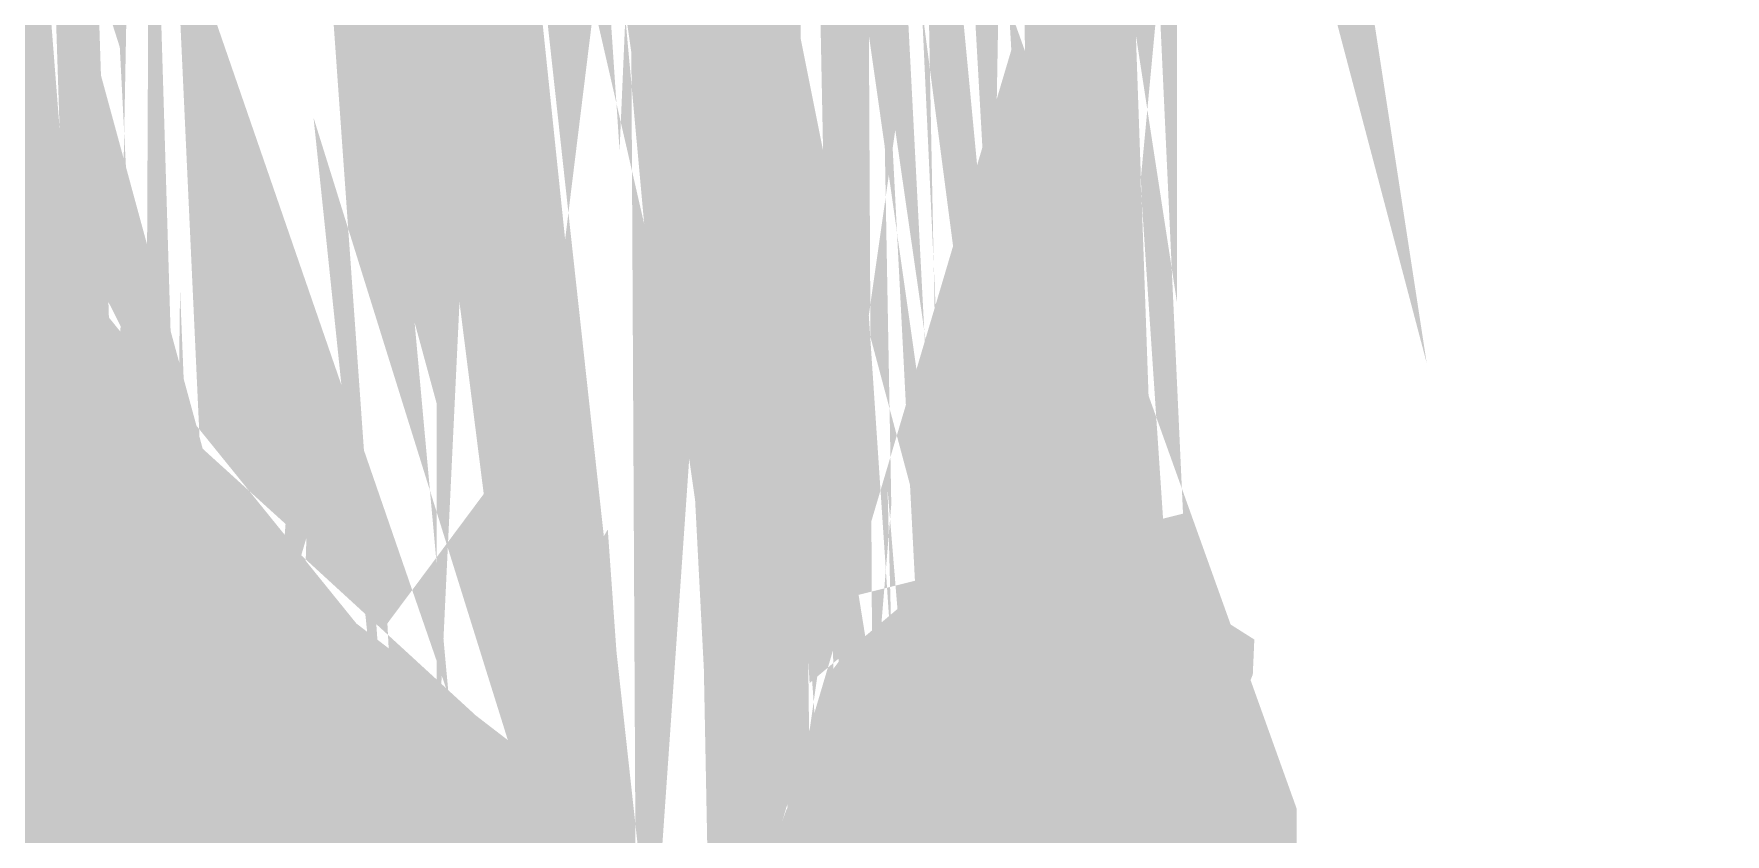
# Model space of a CAD drawing. Extents: x -0.78 to 3.01, y -0.91 to 1.38.
# Drawn here: x 0.21802 to 0.24649, y 0.22394 to 0.23741 of the extents above; entities that cross this region are included whole.
import ezdxf

# ---------------------------------------------------------------- set-up
doc = ezdxf.new("R2010")
doc.units = 0
doc.layers.add('2D_LINE_26', color=3, linetype='CONTINUOUS')

# ---------------------------------------------------------------- blocks, each defined once
blk = doc.blocks.new('SMOOTH_0$004')
at = {"const_width": 0.002}
blk.add_lwpolyline([(-0.001, 0, 1), (0.001, 0, 1)], format="xyb", close=True, dxfattribs=at)
blk = doc.blocks.new('DRAWING_8')
at = {"layer": '2D_LINE_26', "const_width": 0.004}
blk.add_lwpolyline([(0, 0), (0.0007640682, -0.0021292651), (0.0007640682, -0.0058418373), (0.0007640682, -0.0058418373)], close=True, dxfattribs=at)
at = {"layer": '2D_LINE_26'}
for p in [(0, 0), (0.0007640682, -0.0021292651)]:
    blk.add_blockref('SMOOTH_0$004', p, dxfattribs=at)
blk = doc.blocks.new('DRAWING_9')
at = {"layer": '2D_LINE_26', "const_width": 0.004}
blk.add_lwpolyline([(0, 0), (-0.0004911811, 0.0087354593), (0.0002728871, 0.002893622), (0.0002728871, 0.002893622)], close=True, dxfattribs=at)
at = {"layer": '2D_LINE_26'}
blk.add_blockref('SMOOTH_0$004', (-0.0004911811, 0.0087354593), dxfattribs=at)
blk = doc.blocks.new('DRAWING_10')
at = {"layer": '2D_LINE_26', "const_width": 0.004}
blk.add_lwpolyline([(0, 0), (-0.0009823622, -0.0024568504), (-0.0004911811, 0.0087354593), (-0.0004911811, 0.0087354593)], close=True, dxfattribs=at)
at = {"layer": '2D_LINE_26'}
blk.add_blockref('SMOOTH_0$004', (-0.0004911811, 0.0087354593), dxfattribs=at)
blk.add_blockref('SMOOTH_0$004', (-0.0004911811, 0.0087354593), dxfattribs=at)
blk = doc.blocks.new('DRAWING_11')
at = {"layer": '2D_LINE_26', "const_width": 0.004}
blk.add_lwpolyline([(0, 0), (0.0010369554, -0.0006551706), (0.0005457743, -0.0118474803), (0.0005457743, -0.0118474803)], close=True, dxfattribs=at)
at = {"layer": '2D_LINE_26'}
for p in [(0, 0), (0.0010369554, -0.0006551706)]:
    blk.add_blockref('SMOOTH_0$004', p, dxfattribs=at)
blk = doc.blocks.new('DRAWING_12')
at = {"layer": '2D_LINE_26', "const_width": 0.004}
blk.add_lwpolyline([(0, 0), (-0.0021284777, -0.0026752493), (-0.0018555906, 0.011519895), (-0.0018555906, 0.011519895)], close=True, dxfattribs=at)
at = {"layer": '2D_LINE_26'}
blk.add_blockref('SMOOTH_0$004', (-0.0018555906, 0.011519895), dxfattribs=at)
blk.add_blockref('SMOOTH_0$004', (-0.0018555906, 0.011519895), dxfattribs=at)
blk = doc.blocks.new('DRAWING_13')
at = {"layer": '2D_LINE_26', "const_width": 0.004}
blk.add_lwpolyline([(0, 0), (0.0005457743, -0.0118474803), (-0.0013098163, -0.0003275853), (-0.0013098163, -0.0003275853)], close=True, dxfattribs=at)
at = {"layer": '2D_LINE_26'}
for p in [(0, 0), (-0.0013098163, -0.0003275853), (-0.0013098163, -0.0003275853)]:
    blk.add_blockref('SMOOTH_0$004', p, dxfattribs=at)
blk = doc.blocks.new('DRAWING_15')
at = {"layer": '2D_LINE_26', "const_width": 0.004}
blk.add_lwpolyline([(0, 0), (-0.0015281365, 0.0099365879), (0, 0.0041493438), (0, 0.0041493438)], close=True, dxfattribs=at)
blk = doc.blocks.new('DRAWING_17')
at = {"layer": '2D_LINE_26', "const_width": 0.004}
blk.add_lwpolyline([(0, 0), (0.0010369554, 0.0008735433), (0.0007640682, -0.013321601), (0.0007640682, -0.013321601)], close=True, dxfattribs=at)
at = {"layer": '2D_LINE_26'}
for p in [(0.0010369554, 0.0008735433), (0, 0)]:
    blk.add_blockref('SMOOTH_0$004', p, dxfattribs=at)
blk = doc.blocks.new('DRAWING_18')
at = {"layer": '2D_LINE_26', "const_width": 0.004}
blk.add_lwpolyline([(0, 0), (-0.0012552493, -0.0004367979), (-0.0002183202, 0.0120112598), (-0.0002183202, 0.0120112598)], close=True, dxfattribs=at)
blk = doc.blocks.new('DRAWING_19')
at = {"layer": '2D_LINE_26', "const_width": 0.004}
blk.add_lwpolyline([(0, 0), (-0.0022922047, -0.0013649081), (-0.0015827034, 0.0079165354), (-0.0015827034, 0.0079165354)], close=True, dxfattribs=at)
at = {"layer": '2D_LINE_26'}
for p in [(-0.0015827034, 0.0079165354), (-0.0015827034, 0.0079165354), (0, 0), (-0.0022922047, -0.0013649081)]:
    blk.add_blockref('SMOOTH_0$004', p, dxfattribs=at)
blk = doc.blocks.new('DRAWING_20')
at = {"layer": '2D_LINE_26', "const_width": 0.004}
blk.add_lwpolyline([(0, 0), (0.0013644094, -0.0094452231), (-0.000218294, -0.0015286877), (-0.000218294, -0.0015286877)], close=True, dxfattribs=at)
blk = doc.blocks.new('DRAWING_21')
at = {"layer": '2D_LINE_26', "const_width": 0.004}
blk.add_lwpolyline([(0, 0), (0.0013644094, -0.0113015223), (0, -0.0018562992), (0, -0.0018562992)], close=True, dxfattribs=at)
at = {"layer": '2D_LINE_26'}
blk.add_blockref('SMOOTH_0$004', (0, 0), dxfattribs=at)
blk = doc.blocks.new('DRAWING_22')
at = {"layer": '2D_LINE_26', "const_width": 0.004}
blk.add_lwpolyline([(0, 0), (0.0007640682, -0.013321601), (-0.0006003412, -0.0020200787), (-0.0006003412, -0.0020200787)], close=True, dxfattribs=at)
at = {"layer": '2D_LINE_26'}
for p in [(0, 0), (-0.0006003412, -0.0020200787), (-0.0006003412, -0.0020200787)]:
    blk.add_blockref('SMOOTH_0$004', p, dxfattribs=at)
blk = doc.blocks.new('DRAWING_23')
at = {"layer": '2D_LINE_26', "const_width": 0.004}
blk.add_lwpolyline([(0, 0), (0.0012006824, -0.0012011286), (0.0001637533, -0.0136491864), (0.0001637533, -0.0136491864)], close=True, dxfattribs=at)
blk = doc.blocks.new('DRAWING_26')
at = {"layer": '2D_LINE_26', "const_width": 0.004}
blk.add_lwpolyline([(0, 0), (-6.69816e-05, 0.0131034908), (0.0009277953, -0.0007097375), (0.0009277953, -0.0007097375)], close=True, dxfattribs=at)
blk = doc.blocks.new('DRAWING_27')
at = {"layer": '2D_LINE_26', "const_width": 0.004}
blk.add_lwpolyline([(0, 0), (0.0008732283, 0.0008189501), (0.000163727, -0.0084624934), (0.000163727, -0.0084624934)], close=True, dxfattribs=at)
blk = doc.blocks.new('DRAWING_28')
at = {"layer": '2D_LINE_26', "const_width": 0.004}
blk.add_lwpolyline([(0, 0), (-0.0031108399, -0.0008735433), (-0.0020738845, 0.0090084514), (-0.0020738845, 0.0090084514)], close=True, dxfattribs=at)
at = {"layer": '2D_LINE_26'}
for p in [(-0.0020738845, 0.0090084514), (-0.0020738845, 0.0090084514), (0, 0), (-0.0031108399, -0.0008735433)]:
    blk.add_blockref('SMOOTH_0$004', p, dxfattribs=at)
blk = doc.blocks.new('DRAWING_29')
at = {"layer": '2D_LINE_26', "const_width": 0.004}
blk.add_lwpolyline([(0, 0), (0.0009277953, -0.0084624934), (-0.0011460892, 0.000545958), (-0.0011460892, 0.000545958)], close=True, dxfattribs=at)
blk = doc.blocks.new('DRAWING_30')
at = {"layer": '2D_LINE_26', "const_width": 0.004}
blk.add_lwpolyline([(0, 0), (0.000163727, -0.0084624934), (-0.0007640682, 0), (-0.0007640682, 0)], close=True, dxfattribs=at)
blk = doc.blocks.new('DRAWING_31')
at = {"layer": '2D_LINE_26', "const_width": 0.004}
blk.add_lwpolyline([(0, 0), (-0.0008732283, 0.0015287139), (-6.69816e-05, 0.0131034908), (-6.69816e-05, 0.0131034908)], close=True, dxfattribs=at)
blk = doc.blocks.new('DRAWING_33')
at = {"layer": '2D_LINE_26', "const_width": 0.004}
blk.add_lwpolyline([(0, 0), (-0.0007764829, 0.0115747769), (0.0008732021, -0.0004913648), (0.0008732021, -0.0004913648)], close=True, dxfattribs=at)
blk = doc.blocks.new('DRAWING_34')
at = {"layer": '2D_LINE_26', "const_width": 0.004}
blk.add_lwpolyline([(0, 0), (0.0020850919, -0.0015917848), (0.0010481365, -0.0114737795), (0.0010481365, -0.0114737795)], close=True, dxfattribs=at)
blk = doc.blocks.new('DRAWING_36')
at = {"layer": '2D_LINE_26', "const_width": 0.004}
blk.add_lwpolyline([(0, 0), (0.0016958005, -0.0049089764), (-0.0004912073, -0.000545958), (-0.0004912073, -0.000545958)], close=True, dxfattribs=at)
blk = doc.blocks.new('DRAWING_37')
at = {"layer": '2D_LINE_26', "const_width": 0.004}
blk.add_lwpolyline([(0, 0), (0.0016958005, -0.0062193176), (0, -0.0013103412), (0, -0.0013103412)], close=True, dxfattribs=at)
blk = doc.blocks.new('DRAWING_38')
at = {"layer": '2D_LINE_26', "const_width": 0.004}
blk.add_lwpolyline([(0, 0), (0.0010481365, -0.0114737795), (-0.000647664, -0.0052544619), (-0.000647664, -0.0052544619)], close=True, dxfattribs=at)
blk = doc.blocks.new('DRAWING_39')
at = {"layer": '2D_LINE_26', "const_width": 0.004}
blk.add_lwpolyline([(0, 0), (-0.0013098425, -0.000764357), (-0.0007764829, 0.0115747769), (-0.0007764829, 0.0115747769)], close=True, dxfattribs=at)
blk = doc.blocks.new('DRAWING_41')
at = {"layer": '2D_LINE_26', "const_width": 0.004}
blk.add_lwpolyline([(0, 0), (-0.000545748, 0.0078073228), (0.0012130971, -0.004531811), (0.0012130971, -0.004531811)], close=True, dxfattribs=at)
blk = doc.blocks.new('DRAWING_42')
at = {"layer": '2D_LINE_26', "const_width": 0.004}
blk.add_lwpolyline([(0, 0), (-0.0002728871, 0.0067153806), (0.0002728609, -0.0010919423), (0.0002728609, -0.0010919423)], close=True, dxfattribs=at)
blk = doc.blocks.new('DRAWING_43')
at = {"layer": '2D_LINE_26', "const_width": 0.004}
blk.add_lwpolyline([(0, 0), (0.0013098425, -0.001091916), (0.0006621785, -0.006346378), (0.0006621785, -0.006346378)], close=True, dxfattribs=at)
at = {"layer": '2D_LINE_26'}
blk.add_blockref('SMOOTH_0$004', (0, 0), dxfattribs=at)
blk = doc.blocks.new('DRAWING_44')
at = {"layer": '2D_LINE_26', "const_width": 0.004}
blk.add_lwpolyline([(0, 0), (-0.0003892913, 0.0054728346), (0.0002728871, -0.0008735433), (0.0002728871, -0.0008735433)], close=True, dxfattribs=at)
at = {"layer": '2D_LINE_26'}
blk.add_blockref('SMOOTH_0$004', (-0.0003892913, 0.0054728346), dxfattribs=at)
blk = doc.blocks.new('DRAWING_47')
at = {"layer": '2D_LINE_26', "const_width": 0.004}
blk.add_lwpolyline([(0, 0), (-0.0021918373, 0.0024686614), (-0.0003892913, 0.0054728346), (-0.0003892913, 0.0054728346)], close=True, dxfattribs=at)
at = {"layer": '2D_LINE_26'}
for p in [(-0.0003892913, 0.0054728346), (-0.0003892913, 0.0054728346), (-0.0021918373, 0.0024686614), (0, 0)]:
    blk.add_blockref('SMOOTH_0$004', p, dxfattribs=at)
blk = doc.blocks.new('DRAWING_48')
at = {"layer": '2D_LINE_26', "const_width": 0.004}
blk.add_lwpolyline([(0, 0), (0.000764042, 0.0002729921), (0.000545748, -0.0043131234), (0.000545748, -0.0043131234)], close=True, dxfattribs=at)
blk = doc.blocks.new('DRAWING_49')
at = {"layer": '2D_LINE_26', "const_width": 0.004}
blk.add_lwpolyline([(0, 0), (0.0019647244, -0.001801706), (0.0001621785, -0.0048058793), (0.0001621785, -0.0048058793)], close=True, dxfattribs=at)
at = {"layer": '2D_LINE_26'}
for p in [(0, 0), (0.0019647244, -0.001801706), (0.0001621785, -0.0048058793), (0.0001621785, -0.0048058793)]:
    blk.add_blockref('SMOOTH_0$004', p, dxfattribs=at)
blk = doc.blocks.new('DRAWING_51')
at = {"layer": '2D_LINE_26', "const_width": 0.004}
blk.add_lwpolyline([(0, 0), (0.000545748, -0.0043131234), (-0.0011461155, 0), (-0.0011461155, 0)], close=True, dxfattribs=at)
at = {"layer": '2D_LINE_26'}
for p in [(-0.0011461155, 0), (-0.0011461155, 0), (0, 0), (0.000545748, -0.0043131234)]:
    blk.add_blockref('SMOOTH_0$004', p, dxfattribs=at)
blk = doc.blocks.new('DRAWING_57')
at = {"layer": '2D_LINE_26', "const_width": 0.004}
blk.add_lwpolyline([(0, 0), (-0.0020739108, 0.0022384514), (-0.0001621785, 0.0048058793), (-0.0001621785, 0.0048058793)], close=True, dxfattribs=at)
at = {"layer": '2D_LINE_26'}
for p in [(-0.0001621785, 0.0048058793), (-0.0001621785, 0.0048058793), (-0.0020739108, 0.0022384514), (0, 0)]:
    blk.add_blockref('SMOOTH_0$004', p, dxfattribs=at)
blk = doc.blocks.new('DRAWING_58')
at = {"layer": '2D_LINE_26', "const_width": 0.004}
blk.add_lwpolyline([(0, 0), (0.0021284777, -0.0016379003), (0.0002167454, -0.0042053281), (0.0002167454, -0.0042053281)], close=True, dxfattribs=at)
at = {"layer": '2D_LINE_26'}
for p in [(0, 0), (0.0021284777, -0.0016379003), (0.0002167454, -0.0042053281), (0.0002167454, -0.0042053281)]:
    blk.add_blockref('SMOOTH_0$004', p, dxfattribs=at)
blk = doc.blocks.new('DRAWING_64')
at = {"layer": '2D_LINE_26', "const_width": 0.004}
blk.add_lwpolyline([(0, 0), (-0.0024013386, 0.0022384777), (-0.002072336, 0.0064983727), (-0.002072336, 0.0064983727)], close=True, dxfattribs=at)
at = {"layer": '2D_LINE_26'}
for p in [(-0.002072336, 0.0064983727), (-0.002072336, 0.0064983727), (-0.0024013386, 0.0022384777), (0, 0)]:
    blk.add_blockref('SMOOTH_0$004', p, dxfattribs=at)
blk = doc.blocks.new('DRAWING_65')
at = {"layer": '2D_LINE_26', "const_width": 0.004}
blk.add_lwpolyline([(0, 0), (0.0002167454, -0.0042053281), (-0.0018555906, 0.0022930446), (-0.0018555906, 0.0022930446)], close=True, dxfattribs=at)
at = {"layer": '2D_LINE_26'}
for p in [(-0.0018555906, 0.0022930446), (-0.0018555906, 0.0022930446), (0, 0), (0.0002167454, -0.0042053281)]:
    blk.add_blockref('SMOOTH_0$004', p, dxfattribs=at)
blk = doc.blocks.new('DRAWING_72')
at = {"layer": '2D_LINE_26', "const_width": 0.004}
blk.add_lwpolyline([(0, 0), (0.0023467717, -0.0021292913), (0.002017769, -0.0063891864), (0.002017769, -0.0063891864)], close=True, dxfattribs=at)
at = {"layer": '2D_LINE_26'}
for p in [(0, 0), (0.0023467717, -0.0021292913), (0.002017769, -0.0063891864), (0.002017769, -0.0063891864)]:
    blk.add_blockref('SMOOTH_0$004', p, dxfattribs=at)
blk = doc.blocks.new('DRAWING_73')
at = {"layer": '2D_LINE_26', "const_width": 0.004}
blk.add_lwpolyline([(0, 0), (0.0002728609, 0.0009281365), (0.000218294, -0.0007097638), (0.000218294, -0.0007097638)], close=True, dxfattribs=at)
at = {"layer": '2D_LINE_26'}
for p in [(0.0002728609, 0.0009281365), (0, 0), (0.000218294, -0.0007097638), (0.000218294, -0.0007097638)]:
    blk.add_blockref('SMOOTH_0$004', p, dxfattribs=at)
blk = doc.blocks.new('DRAWING_75')
at = {"layer": '2D_LINE_26', "const_width": 0.004}
blk.add_lwpolyline([(0, 0), (-0.0031108399, 0.0026752231), (-0.002017769, 0.0063891864), (-0.002017769, 0.0063891864)], close=True, dxfattribs=at)
at = {"layer": '2D_LINE_26'}
for p in [(-0.002017769, 0.0063891864), (-0.002017769, 0.0063891864), (-0.0031108399, 0.0026752231), (0, 0)]:
    blk.add_blockref('SMOOTH_0$004', p, dxfattribs=at)
blk = doc.blocks.new('DRAWING_78')
at = {"layer": '2D_LINE_26', "const_width": 0.004}
blk.add_lwpolyline([(0, 0), (0.0012552493, -0.0012557218), (0.0001621785, -0.004969685), (0.0001621785, -0.004969685)], close=True, dxfattribs=at)
at = {"layer": '2D_LINE_26'}
for p in [(0, 0), (0.0012552493, -0.0012557218), (0.0001621785, -0.004969685), (0.0001621785, -0.004969685)]:
    blk.add_blockref('SMOOTH_0$004', p, dxfattribs=at)
blk = doc.blocks.new('DRAWING_80')
at = {"layer": '2D_LINE_26', "const_width": 0.004}
blk.add_lwpolyline([(0, 0), (-0.0049201575, 0.0040942782), (-0.0036648031, 0.0086369816), (-0.0036648031, 0.0086369816)], close=True, dxfattribs=at)
at = {"layer": '2D_LINE_26'}
for p in [(-0.0036648031, 0.0086369816), (-0.0036648031, 0.0086369816), (-0.0049201575, 0.0040942782), (0, 0)]:
    blk.add_blockref('SMOOTH_0$004', p, dxfattribs=at)
blk = doc.blocks.new('DRAWING_81')
at = {"layer": '2D_LINE_26', "const_width": 0.004}
blk.add_lwpolyline([(0, 0), (0.0022458268, -0.0073812598), (-0.0014189764, 0.0012557218), (-0.0014189764, 0.0012557218)], close=True, dxfattribs=at)
at = {"layer": '2D_LINE_26'}
blk.add_blockref('SMOOTH_0$004', (0.0022458268, -0.0073812598), dxfattribs=at)
blk = doc.blocks.new('DRAWING_82')
at = {"layer": '2D_LINE_26', "const_width": 0.004}
blk.add_lwpolyline([(0, 0), (0.0001621785, -0.004969685), (-0.0020836483, 0.0024115748), (-0.0020836483, 0.0024115748)], close=True, dxfattribs=at)
at = {"layer": '2D_LINE_26'}
for p in [(-0.0020836483, 0.0024115748), (-0.0020836483, 0.0024115748), (0, 0), (0.0001621785, -0.004969685)]:
    blk.add_blockref('SMOOTH_0$004', p, dxfattribs=at)
blk = doc.blocks.new('DRAWING_92')
at = {"layer": '2D_LINE_26', "const_width": 0.004}
blk.add_lwpolyline([(0, 0), (-0.0027382152, 0.0082447244), (0, 0.0015287139), (0, 0.0015287139)], close=True, dxfattribs=at)
blk = doc.blocks.new('DRAWING_188')
at = {"layer": '2D_LINE_26', "const_width": 0.004}
blk.add_lwpolyline([(0, 0), (0.0019913911, -0.005865958), (-0.0009823885, 0.0021292651), (-0.0009823885, 0.0021292651)], close=True, dxfattribs=at)
blk = doc.blocks.new('DRAWING_392')
at = {"layer": '2D_LINE_26', "const_width": 0.004}
blk.add_lwpolyline([(0, 0), (-0.0004551706, 0.0067794488), (0.0003034383, 0.0016189764), (0.0003034383, 0.0016189764)], close=True, dxfattribs=at)
blk = doc.blocks.new('DRAWING_393')
at = {"layer": '2D_LINE_26', "const_width": 0.004}
blk.add_lwpolyline([(0, 0), (-0.0002023097, 0.0087525722), (0.0002528609, 0.0019731234), (0.0002528609, 0.0019731234)], close=True, dxfattribs=at)
blk = doc.blocks.new('DRAWING_394')
at = {"layer": '2D_LINE_26', "const_width": 0.004}
blk.add_lwpolyline([(0, 0), (0.0006071391, -0.0156923885), (0.0001519685, -0.0165524672), (0.0001519685, -0.0165524672)], close=True, dxfattribs=at)
blk = doc.blocks.new('DRAWING_397')
at = {"layer": '2D_LINE_26', "const_width": 0.004}
blk.add_lwpolyline([(0, 0), (-0.0006572966, 0.0127567717), (0.0003541732, 0.0021322835), (0.0003541732, 0.0021322835)], close=True, dxfattribs=at)
blk = doc.blocks.new('DRAWING_398')
at = {"layer": '2D_LINE_26', "const_width": 0.004}
blk.add_lwpolyline([(0, 0), (-0.000202126, 0.0144263255), (0.0004551706, 0.0016695538), (0.0004551706, 0.0016695538)], close=True, dxfattribs=at)
blk = doc.blocks.new('DRAWING_399')
at = {"layer": '2D_LINE_26', "const_width": 0.004}
blk.add_lwpolyline([(0, 0), (-0.0006574541, -0.0002023885), (-0.0006071391, 0.0172607874), (-0.0006071391, 0.0172607874)], close=True, dxfattribs=at)
blk = doc.blocks.new('DRAWING_401')
at = {"layer": '2D_LINE_26', "const_width": 0.004}
blk.add_lwpolyline([(0, 0), (0.0006574541, -0.0005059318), (0.0006071391, -0.0179691076), (0.0006071391, -0.0179691076)], close=True, dxfattribs=at)
blk = doc.blocks.new('DRAWING_404')
at = {"layer": '2D_LINE_26', "const_width": 0.004}
blk.add_lwpolyline([(0, 0), (0.0008091864, 0.0006071129), (0.000707874, -0.0150334383), (0.000707874, -0.0150334383)], close=True, dxfattribs=at)
blk = doc.blocks.new('DRAWING_405')
at = {"layer": '2D_LINE_26', "const_width": 0.004}
blk.add_lwpolyline([(0, 0), (-0.0007586089, -0.0009106824), (-0.000707874, 0.0150334383), (-0.000707874, 0.0150334383)], close=True, dxfattribs=at)
blk = doc.blocks.new('DRAWING_409')
at = {"layer": '2D_LINE_26', "const_width": 0.004}
blk.add_lwpolyline([(0, 0), (-0.0010623097, 0.0155912073), (0.0006574541, -0.0010624672), (0.0006574541, -0.0010624672)], close=True, dxfattribs=at)
blk = doc.blocks.new('DRAWING_412')
at = {"layer": '2D_LINE_26', "const_width": 0.004}
blk.add_lwpolyline([(0, 0), (0.0009103412, 0.0009612598), (0.0008596063, -0.0149828609), (0.0008596063, -0.0149828609)], close=True, dxfattribs=at)
blk = doc.blocks.new('DRAWING_413')
at = {"layer": '2D_LINE_26', "const_width": 0.004}
blk.add_lwpolyline([(0, 0), (-0.0004044357, 0.0154887927), (0.0004551706, 0.0005059318), (0.0004551706, 0.0005059318)], close=True, dxfattribs=at)
blk = doc.blocks.new('DRAWING_415')
at = {"layer": '2D_LINE_26', "const_width": 0.004}
blk.add_lwpolyline([(0, 0), (0.0004044357, -0.0154887927), (-0.0007586089, -0.0013660105), (-0.0007586089, -0.0013660105)], close=True, dxfattribs=at)
blk = doc.blocks.new('DRAWING_416')
at = {"layer": '2D_LINE_26', "const_width": 0.004}
blk.add_lwpolyline([(0, 0), (0.0005057218, 0.0014165879), (0.0002527034, -0.0127061942), (0.0002527034, -0.0127061942)], close=True, dxfattribs=at)
blk = doc.blocks.new('DRAWING_418')
at = {"layer": '2D_LINE_26', "const_width": 0.004}
blk.add_lwpolyline([(0, 0), (0.0005561417, -0.0107330709), (-0.0003540157, -0.0009612598), (-0.0003540157, -0.0009612598)], close=True, dxfattribs=at)
blk = doc.blocks.new('DRAWING_419')
at = {"layer": '2D_LINE_26', "const_width": 0.004}
blk.add_lwpolyline([(0, 0), (0.0002527034, -0.0127061942), (-0.0003034383, -0.0019731234), (-0.0003034383, -0.0019731234)], close=True, dxfattribs=at)
blk = doc.blocks.new('DRAWING_427')
at = {"layer": '2D_LINE_26', "const_width": 0.004}
blk.add_lwpolyline([(0, 0), (-0.0005057218, 0.0009106562), (-0.0003483465, 0.0075949606), (-0.0003483465, 0.0075949606)], close=True, dxfattribs=at)
blk = doc.blocks.new('DRAWING_462')
at = {"layer": '2D_LINE_26', "const_width": 0.004}
blk.add_lwpolyline([(0, 0), (-0.0005010499, 0.0108339895), (0.0003034383, 0.0005565354), (0.0003034383, 0.0005565354)], close=True, dxfattribs=at)
blk = doc.blocks.new('DRAWING_468')
at = {"layer": '2D_LINE_26', "const_width": 0.004}
blk.add_lwpolyline([(0, 0), (-0.0005563255, -0.0010118635), (-0.0005010499, 0.0108339895), (-0.0005010499, 0.0108339895)], close=True, dxfattribs=at)
blk = doc.blocks.new('DRAWING_469')
at = {"layer": '2D_LINE_26', "const_width": 0.004}
blk.add_lwpolyline([(0, 0), (-0.0006069029, -0.0011636483), (-0.0004581627, 0.0112405249), (-0.0004581627, 0.0112405249)], close=True, dxfattribs=at)
blk = doc.blocks.new('DRAWING_473')
at = {"layer": '2D_LINE_26', "const_width": 0.004}
blk.add_lwpolyline([(0, 0), (-0.0011614698, 0.0233899213), (0.0001487402, 0.0124041732), (0.0001487402, 0.0124041732)], close=True, dxfattribs=at)
blk = doc.blocks.new('DRAWING_474')
at = {"layer": '2D_LINE_26', "const_width": 0.004}
blk.add_lwpolyline([(0, 0), (-0.0011614698, 0.0239464304), (0, 0.0005565092), (0, 0.0005565092)], close=True, dxfattribs=at)
blk = doc.blocks.new('DRAWING_478')
at = {"layer": '2D_LINE_26', "const_width": 0.004}
blk.add_lwpolyline([(0, 0), (0.0009776903, -0.0323359843), (-0.0003162205, -0.0166827297), (-0.0003162205, -0.0166827297)], close=True, dxfattribs=at)
blk = doc.blocks.new('DRAWING_479')
at = {"layer": '2D_LINE_26', "const_width": 0.004}
blk.add_lwpolyline([(0, 0), (0.0008091864, 0.0016695538), (0.0004929659, -0.0150131759), (0.0004929659, -0.0150131759)], close=True, dxfattribs=at)
blk = doc.blocks.new('DRAWING_480')
at = {"layer": '2D_LINE_26', "const_width": 0.004}
blk.add_lwpolyline([(0, 0), (-0.0005466667, 0.0013281102), (-0.0004929659, 0.0150131759), (-0.0004929659, 0.0150131759)], close=True, dxfattribs=at)
blk = doc.blocks.new('DRAWING_481')
at = {"layer": '2D_LINE_26', "const_width": 0.004}
blk.add_lwpolyline([(0, 0), (0.0005466667, 0.0014062205), (0.0002361417, -0.0120664567), (0.0002361417, -0.0120664567)], close=True, dxfattribs=at)
blk = doc.blocks.new('DRAWING_1004')
at = {"layer": '2D_LINE_26', "const_width": 0.004}
blk.add_lwpolyline([(0, 0), (-0.0049201575, 0.0040942782)], dxfattribs=at)
at = {"layer": '2D_LINE_26'}
for p in [(-0.0049201575, 0.0040942782), (0, 0)]:
    blk.add_blockref('SMOOTH_0$004', p, dxfattribs=at)
blk = doc.blocks.new('DRAWING_1005')
at = {"layer": '2D_LINE_26', "const_width": 0.004}
blk.add_lwpolyline([(0, 0), (-0.0031108399, 0.0026752231)], dxfattribs=at)
at = {"layer": '2D_LINE_26'}
for p in [(-0.0031108399, 0.0026752231), (0, 0)]:
    blk.add_blockref('SMOOTH_0$004', p, dxfattribs=at)
blk = doc.blocks.new('DRAWING_1006')
at = {"layer": '2D_LINE_26', "const_width": 0.004}
blk.add_lwpolyline([(0, 0), (-0.0024013386, 0.0022384777)], dxfattribs=at)
at = {"layer": '2D_LINE_26'}
for p in [(-0.0024013386, 0.0022384777), (0, 0)]:
    blk.add_blockref('SMOOTH_0$004', p, dxfattribs=at)
blk = doc.blocks.new('DRAWING_1028')
at = {"layer": '2D_LINE_26', "const_width": 0.004}
blk.add_lwpolyline([(0, 0), (0, -0.0037125722)], dxfattribs=at)
at = {"layer": '2D_LINE_26'}
for p in [(0, 0), (0, -0.0037125722)]:
    blk.add_blockref('SMOOTH_0$004', p, dxfattribs=at)
blk = doc.blocks.new('DRAWING_1029')
at = {"layer": '2D_LINE_26', "const_width": 0.004}
blk.add_lwpolyline([(0, 0), (0.0007640682, -0.0021292651)], dxfattribs=at)
at = {"layer": '2D_LINE_26'}
for p in [(0, 0), (0.0007640682, -0.0021292651)]:
    blk.add_blockref('SMOOTH_0$004', p, dxfattribs=at)
blk = doc.blocks.new('DRAWING_1030')
at = {"layer": '2D_LINE_26', "const_width": 0.004}
blk.add_lwpolyline([(0, 0), (0.0010369554, -0.0006551706)], dxfattribs=at)
at = {"layer": '2D_LINE_26'}
for p in [(0, 0), (0.0010369554, -0.0006551706)]:
    blk.add_blockref('SMOOTH_0$004', p, dxfattribs=at)
blk = doc.blocks.new('DRAWING_1031')
at = {"layer": '2D_LINE_26', "const_width": 0.004}
blk.add_lwpolyline([(0, 0), (0.0013098163, 0.0003275853)], dxfattribs=at)
at = {"layer": '2D_LINE_26'}
for p in [(0.0013098163, 0.0003275853), (0, 0)]:
    blk.add_blockref('SMOOTH_0$004', p, dxfattribs=at)
blk = doc.blocks.new('DRAWING_1032')
at = {"layer": '2D_LINE_26', "const_width": 0.004}
blk.add_lwpolyline([(0, 0), (0.0010369554, 0.0008735433)], dxfattribs=at)
at = {"layer": '2D_LINE_26'}
for p in [(0.0010369554, 0.0008735433), (0, 0)]:
    blk.add_blockref('SMOOTH_0$004', p, dxfattribs=at)
blk = doc.blocks.new('DRAWING_1033')
at = {"layer": '2D_LINE_26', "const_width": 0.004}
blk.add_lwpolyline([(0, 0), (0.0006003412, 0.0020200787)], dxfattribs=at)
at = {"layer": '2D_LINE_26'}
for p in [(0.0006003412, 0.0020200787), (0, 0)]:
    blk.add_blockref('SMOOTH_0$004', p, dxfattribs=at)
blk = doc.blocks.new('DRAWING_1034')
at = {"layer": '2D_LINE_26', "const_width": 0.004}
blk.add_lwpolyline([(0, 0), (0, 0.0018562992)], dxfattribs=at)
at = {"layer": '2D_LINE_26'}
for p in [(0, 0.0018562992), (0, 0)]:
    blk.add_blockref('SMOOTH_0$004', p, dxfattribs=at)
blk = doc.blocks.new('DRAWING_1040')
at = {"layer": '2D_LINE_26', "const_width": 0.004}
blk.add_lwpolyline([(0, 0), (0.0013098425, -0.001091916)], dxfattribs=at)
at = {"layer": '2D_LINE_26'}
for p in [(0, 0), (0.0013098425, -0.001091916)]:
    blk.add_blockref('SMOOTH_0$004', p, dxfattribs=at)
blk = doc.blocks.new('DRAWING_1041')
at = {"layer": '2D_LINE_26', "const_width": 0.004}
blk.add_lwpolyline([(0, 0), (0.0019647244, -0.001801706)], dxfattribs=at)
at = {"layer": '2D_LINE_26'}
for p in [(0, 0), (0.0019647244, -0.001801706)]:
    blk.add_blockref('SMOOTH_0$004', p, dxfattribs=at)
blk = doc.blocks.new('DRAWING_1042')
at = {"layer": '2D_LINE_26', "const_width": 0.004}
blk.add_lwpolyline([(0, 0), (0.0021284777, -0.0016379003)], dxfattribs=at)
at = {"layer": '2D_LINE_26'}
for p in [(0, 0), (0.0021284777, -0.0016379003)]:
    blk.add_blockref('SMOOTH_0$004', p, dxfattribs=at)
blk = doc.blocks.new('DRAWING_1043')
at = {"layer": '2D_LINE_26', "const_width": 0.004}
blk.add_lwpolyline([(0, 0), (0.0018555906, -0.0022930446)], dxfattribs=at)
at = {"layer": '2D_LINE_26'}
for p in [(0, 0), (0.0018555906, -0.0022930446)]:
    blk.add_blockref('SMOOTH_0$004', p, dxfattribs=at)
blk = doc.blocks.new('DRAWING_1044')
at = {"layer": '2D_LINE_26', "const_width": 0.004}
blk.add_lwpolyline([(0, 0), (0.0023467717, -0.0021292913)], dxfattribs=at)
at = {"layer": '2D_LINE_26'}
for p in [(0, 0), (0.0023467717, -0.0021292913)]:
    blk.add_blockref('SMOOTH_0$004', p, dxfattribs=at)
blk = doc.blocks.new('DRAWING_1045')
at = {"layer": '2D_LINE_26', "const_width": 0.004}
blk.add_lwpolyline([(0, 0), (0.0012552493, -0.0012557218)], dxfattribs=at)
at = {"layer": '2D_LINE_26'}
for p in [(0, 0), (0.0012552493, -0.0012557218)]:
    blk.add_blockref('SMOOTH_0$004', p, dxfattribs=at)
blk = doc.blocks.new('DRAWING_1046')
at = {"layer": '2D_LINE_26', "const_width": 0.004}
blk.add_lwpolyline([(0, 0), (0.0020836483, -0.0024115748)], dxfattribs=at)
at = {"layer": '2D_LINE_26'}
for p in [(0, 0), (0.0020836483, -0.0024115748)]:
    blk.add_blockref('SMOOTH_0$004', p, dxfattribs=at)

msp = doc.modelspace()

# ---------------------------------------------------------------- block references
for name, p in [('DRAWING_42', (0.2254261155, 0.2650491601)), ('DRAWING_188', (0.1705217323, 0.2663669291)), ('DRAWING_44', (0.2265226509, 0.2171343045)), ('DRAWING_26', (0.2299683465, 0.258169685)), ('DRAWING_33', (0.228221916, 0.2601897638)), ('DRAWING_41', (0.2256989764, 0.2639572178)), ('DRAWING_31', (0.2299683465, 0.258169685)), ('DRAWING_18', (0.2339524147, 0.2569685827)), ('DRAWING_39', (0.228221916, 0.2601897638)), ('DRAWING_15', (0.235262231, 0.2590432546)), ('DRAWING_92', (0.2102965354, 0.2396506299)), ('DRAWING_413', (0.2362495801, 0.1585041732)), ('DRAWING_23', (0.2325334121, 0.2701809711)), ('DRAWING_462', (0.2221248819, 0.158806273)), ('DRAWING_20', (0.2325299738, 0.2217251181)), ('DRAWING_419', (0.2345808136, 0.1712103675)), ('DRAWING_398', (0.2377667979, 0.1611350131)), ('DRAWING_9', (0.2370052231, 0.2174119948)), ('DRAWING_394', (0.2382730709, 0.1442774016)), ('DRAWING_22', (0.233130315, 0.2256014961)), ('DRAWING_480', (0.219942126, 0.1515409186)), ('DRAWING_37', (0.2267955381, 0.2162607612)), ('DRAWING_397', (0.2382219685, 0.1628045669)), ('DRAWING_393', (0.2388290289, 0.1668087664)), ('DRAWING_10', (0.2370052231, 0.2174119948)), ('DRAWING_17', (0.233130315, 0.2256014961)), ('DRAWING_416', (0.2345808136, 0.1712103675)), ('DRAWING_81', (0.2144988976, 0.234136378)), ('DRAWING_409', (0.2349860105, 0.1296980577)), ('DRAWING_11', (0.2354770866, 0.2268026247)), ('DRAWING_21', (0.2325299738, 0.2235814173)), ('DRAWING_418', (0.2342773753, 0.1692372441)), ('DRAWING_30', (0.2314384514, 0.2193774803)), ('DRAWING_405', (0.2374633596, 0.1599207874)), ('DRAWING_27', (0.2314384514, 0.2193774803)), ('DRAWING_8', (0.236514042, 0.2261474541)), ('DRAWING_399', (0.2384250394, 0.1277249344)), ('DRAWING_13', (0.2354770866, 0.2268026247)), ('DRAWING_478', (0.2202583465, 0.1682236483)), ('DRAWING_12', (0.2360228609, 0.2149551444)), ('DRAWING_468', (0.2221248819, 0.158806273)), ('DRAWING_29', (0.2306743832, 0.2193774803)), ('DRAWING_82', (0.2165825459, 0.2317248031)), ('DRAWING_80', (0.2167447244, 0.2267551181)), ('DRAWING_38', (0.2274432021, 0.2215152231)), ('DRAWING_78', (0.2165825459, 0.2317248031)), ('DRAWING_64', (0.2222569029, 0.2218414173)), ('DRAWING_65', (0.2220401575, 0.2260467454)), ('DRAWING_36', (0.2267955381, 0.2149504199)), ('DRAWING_75', (0.2198555643, 0.224079895)), ('DRAWING_72', (0.2178377953, 0.2304690814)), ('DRAWING_401', (0.2371604462, 0.1454916535)), ('DRAWING_1046', (0.2144988976, 0.234136378)), ('DRAWING_19', (0.2338943832, 0.212279895)), ('DRAWING_404', (0.2367554856, 0.1749542257)), ('DRAWING_43', (0.2261333596, 0.2226071391)), ('DRAWING_1045', (0.2165825459, 0.2317248031)), ('DRAWING_469', (0.2220267192, 0.1459973753)), ('DRAWING_1004', (0.2167447244, 0.2267551181)), ('DRAWING_48', (0.2255402887, 0.2141314698)), ('DRAWING_1044', (0.2178377953, 0.2304690814)), ('DRAWING_28', (0.2316021785, 0.2109149869)), ('DRAWING_481', (0.2193954593, 0.1495878215)), ('DRAWING_34', (0.2274432021, 0.2215152231)), ('DRAWING_1043', (0.2201845669, 0.22833979)), ('DRAWING_57', (0.2243308136, 0.2196029659)), ('DRAWING_58', (0.2220401575, 0.2260467454)), ('DRAWING_415', (0.2358451444, 0.1739929659)), ('DRAWING_73', (0.21980979, 0.21232979)), ('DRAWING_47', (0.2265226509, 0.2171343045)), ('DRAWING_49', (0.2241686352, 0.2244088451)), ('DRAWING_1005', (0.2198555643, 0.224079895)), ('DRAWING_479', (0.2194491601, 0.1665540945)), ('DRAWING_1031', (0.2341672703, 0.2264750394)), ('DRAWING_1030', (0.2354770866, 0.2268026247)), ('DRAWING_1032', (0.233130315, 0.2256014961)), ('DRAWING_1029', (0.236514042, 0.2261474541)), ('DRAWING_1042', (0.2220401575, 0.2260467454)), ('DRAWING_1033', (0.2325299738, 0.2235814173)), ('DRAWING_474', (0.2214198163, 0.1442772178)), ('DRAWING_1041', (0.2241686352, 0.2244088451)), ('DRAWING_1006', (0.2222569029, 0.2218414173)), ('DRAWING_473', (0.2214198163, 0.144833727)), ('DRAWING_392', (0.2390818898, 0.1687818898)), ('DRAWING_1028', (0.2372781102, 0.224018189)), ('DRAWING_1034', (0.2325299738, 0.2217251181)), ('DRAWING_51', (0.2255402887, 0.2141314698)), ('DRAWING_412', (0.2358451444, 0.1739929659)), ('DRAWING_1040', (0.2261333596, 0.2226071391)), ('DRAWING_427', (0.2328050394, 0.1593150131))]:
    msp.add_blockref(name, p)

doc.saveas('drawing.dxf')
